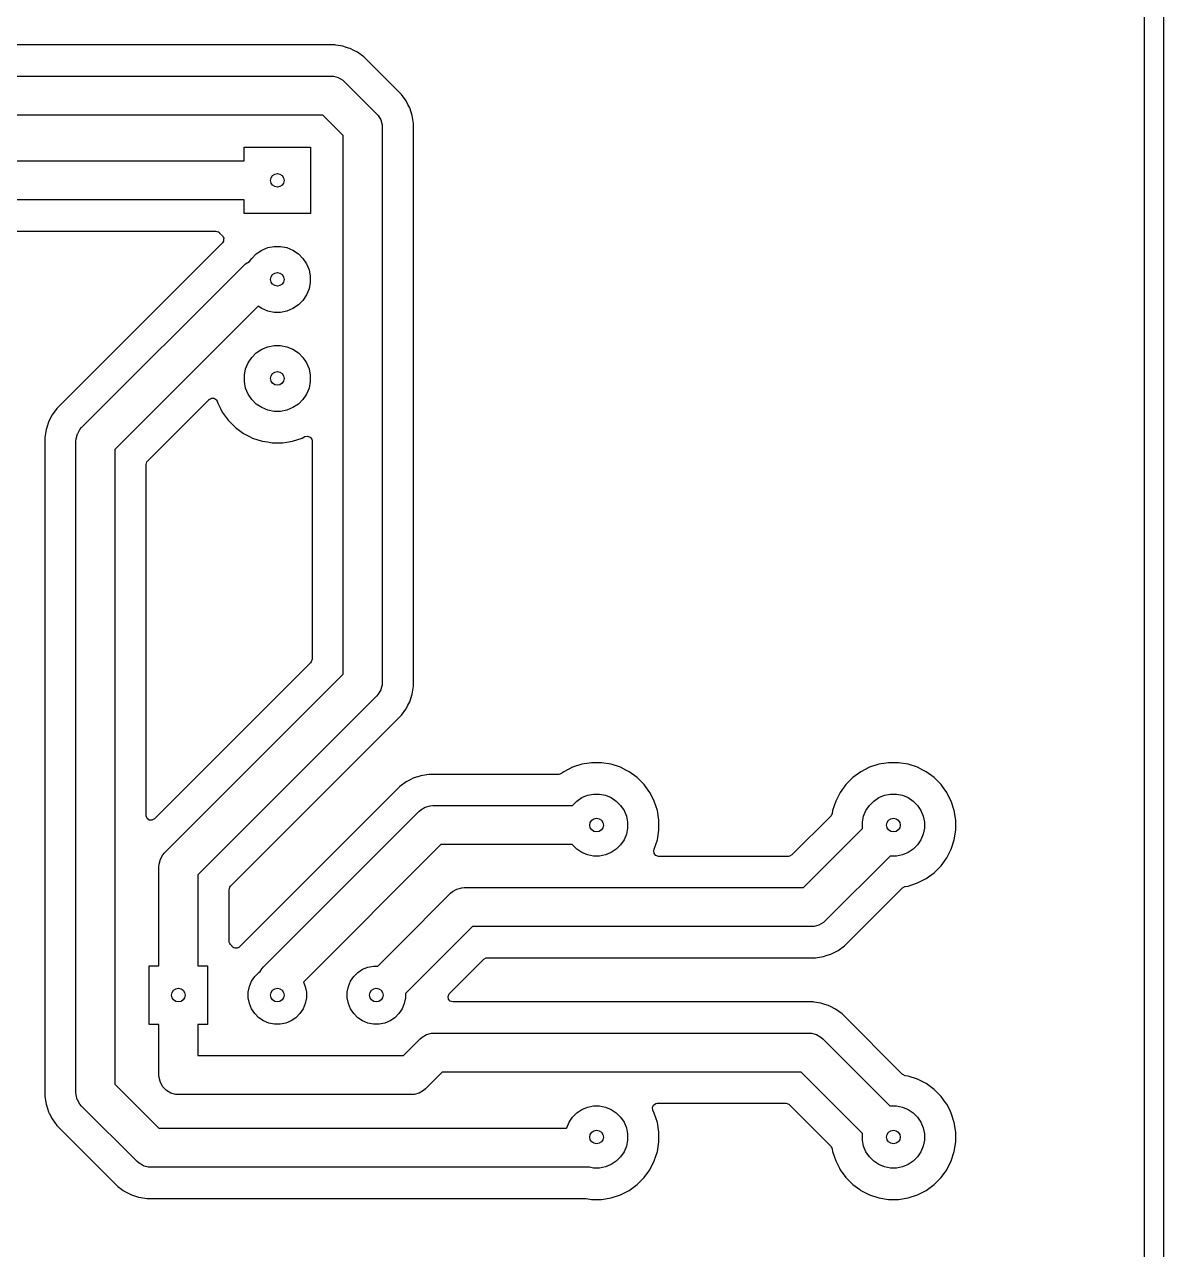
# Model space of a CAD drawing. Extents: x 20 to 124, y -124 to -20.
# Drawn here: x 94.77 to 124, y -72.29 to -40.87 of the extents above; entities that cross this region are included whole.
import ezdxf

# ---------------------------------------------------------------- set-up
doc = ezdxf.new("R2010")
doc.units = 0
doc.layers.add('BLACK', color=7, linetype='CONTINUOUS')
doc.layers.add('WHITE', color=7, linetype='CONTINUOUS')

msp = doc.modelspace()

# ---------------------------------------------------------------- linework, layer by layer
at = {"layer": 'BLACK', "linetype": 'CONTINUOUS'}
for p, q in [((123.4995, -20.6245), (123.4995, -123.3755)), ((102.736352, -41.39), (50.668551, -41.39)), ((102.763995, -41.394378), (102.736352, -41.39)), ((102.938535, -41.422022), (102.763995, -41.394378)), ((103.012003, -41.445894), (102.938535, -41.422022)), ((103.035876, -41.453651), (103.012003, -41.445894)), ((103.086515, -41.470104), (103.035876, -41.453651)), ((103.133223, -41.485281), (103.086515, -41.470104)), ((103.224412, -41.531745), (103.133223, -41.485281)), ((103.224414, -41.531746), (103.224412, -41.531745)), ((103.315611, -41.578213), (103.224414, -41.531746)), ((103.481219, -41.698534), (103.315611, -41.578213)), ((104.443566, -42.660881), (103.481219, -41.698534)), ((50.5662, -42.1905), (102.634, -42.1905)), ((102.634, -42.1905), (102.699248, -42.194777)), ((102.699248, -42.194777), (102.699263, -42.194777)), ((102.699263, -42.194777), (102.825342, -42.22856)), ((102.825342, -42.22856), (102.938381, -42.293823)), ((102.938381, -42.293823), (102.938396, -42.293838)), ((102.938396, -42.293838), (102.987553, -42.336947)), ((102.987553, -42.336947), (103.805153, -43.154547)), ((104.563887, -42.826489), (104.443566, -42.660881)), ((104.610352, -42.917684), (104.563887, -42.826489)), ((104.610353, -42.917685), (104.610352, -42.917684)), ((104.656818, -43.008876), (104.610353, -42.917685)), ((104.656818, -43.008878), (104.656818, -43.008876)), ((104.65682, -43.008881), (104.656818, -43.008878)), ((104.720077, -43.203566), (104.65682, -43.008881)), ((102.426894, -43.1905), (50.773306, -43.1905)), ((102.9516, -43.715206), (102.426894, -43.1905)), ((103.805153, -43.154547), (103.848261, -43.203703)), ((103.848261, -43.203703), (103.848277, -43.203719)), ((103.848277, -43.203719), (103.91354, -43.316758)), ((103.91354, -43.316758), (103.947323, -43.442837)), ((104.7521, -43.405748), (104.720077, -43.203566)), ((103.947323, -43.442837), (103.947323, -43.442852)), ((103.947323, -43.442852), (103.9516, -43.5081)), ((103.9516, -43.5081), (103.9516, -57.74)), ((104.7521, -57.842352), (104.7521, -43.405748)), ((102.9516, -57.532893), (102.9516, -43.715206)), ((100.4112, -44.365), (100.4112, -44.015)), ((100.4112, -44.015), (102.1112, -44.015)), ((102.1112, -44.015), (102.1112, -45.715)), ((86.3141, -44.365), (100.4112, -44.365)), ((100.4112, -45.365), (86.521207, -45.365)), ((100.4112, -45.715), (100.4112, -45.365)), ((102.1112, -45.715), (100.4112, -45.715)), ((86.904146, -46.1655), (99.68039, -46.1655)), ((99.68039, -46.1655), (99.710543, -46.174354)), ((99.710543, -46.174354), (99.741163, -46.181414)), ((99.741163, -46.181414), (99.744629, -46.184363)), ((99.744629, -46.184363), (99.747429, -46.185185)), ((99.747429, -46.185185), (99.769152, -46.202913)), ((99.852838, -46.464077), (99.759134, -46.557781)), ((99.769152, -46.202913), (99.778188, -46.212176)), ((99.778188, -46.212176), (99.781384, -46.217262)), ((99.781384, -46.217262), (99.8534, -46.289278)), ((99.878482, -46.424173), (99.852838, -46.464077)), ((99.8534, -46.289278), (99.853918, -46.289809)), ((99.853918, -46.289809), (99.869944, -46.320045)), ((99.869944, -46.320045), (99.886322, -46.350038)), ((99.880791, -46.421168), (99.878482, -46.424173)), ((99.880847, -46.420492), (99.880791, -46.421168)), ((99.881338, -46.41973), (99.880847, -46.420492)), ((99.883777, -46.385613), (99.881338, -46.41973)), ((99.88664, -46.351543), (99.883777, -46.385613)), ((99.886322, -46.350038), (99.886264, -46.350835)), ((99.886264, -46.350835), (99.88664, -46.351543)), ((99.759134, -46.557781), (95.601936, -50.714978)), ((100.604141, -46.865766), (100.721966, -46.747941)), ((100.721966, -46.747941), (100.860513, -46.655367)), ((100.860513, -46.655367), (101.014458, -46.591601)), ((101.014458, -46.591601), (101.177885, -46.559093)), ((101.177885, -46.559093), (101.344515, -46.559093)), ((101.344515, -46.559093), (101.507942, -46.591601)), ((101.507942, -46.591601), (101.661887, -46.655367)), ((101.661887, -46.655367), (101.800434, -46.747941)), ((101.800434, -46.747941), (101.918259, -46.865766)), ((96.240347, -51.208647), (100.397547, -47.051446)), ((100.397547, -47.051446), (100.446711, -47.00833)), ((100.446711, -47.00833), (100.446719, -47.008323)), ((100.446719, -47.008323), (100.547933, -46.949887)), ((100.547933, -46.949887), (100.604141, -46.865766)), ((101.918259, -46.865766), (102.010833, -47.004313)), ((102.010833, -47.004313), (102.074599, -47.158258)), ((102.074599, -47.158258), (102.107107, -47.321685)), ((102.107107, -47.321685), (102.107107, -47.488315)), ((102.074599, -47.651742), (102.010833, -47.805687)), ((102.107107, -47.488315), (102.074599, -47.651742)), ((101.800434, -48.062059), (101.661887, -48.154633)), ((101.918259, -47.944234), (101.800434, -48.062059)), ((102.010833, -47.805687), (101.918259, -47.944234)), ((100.769432, -48.093774), (97.0939, -51.769306)), ((100.860513, -48.154633), (100.769432, -48.093774)), ((101.014458, -48.218399), (100.860513, -48.154633)), ((101.177885, -48.250907), (101.014458, -48.218399)), ((101.344515, -48.250907), (101.177885, -48.250907)), ((101.507942, -48.218399), (101.344515, -48.250907)), ((101.661887, -48.154633), (101.507942, -48.218399)), ((100.604141, -49.405766), (100.721966, -49.287941)), ((100.721966, -49.287941), (100.860513, -49.195367)), ((100.860513, -49.195367), (101.014458, -49.131601)), ((101.014458, -49.131601), (101.177885, -49.099093)), ((101.177885, -49.099093), (101.344515, -49.099093)), ((101.344515, -49.099093), (101.507942, -49.131601)), ((101.507942, -49.131601), (101.661887, -49.195367)), ((101.661887, -49.195367), (101.800434, -49.287941)), ((101.800434, -49.287941), (101.918259, -49.405766)), ((100.447801, -49.698258), (100.511567, -49.544313)), ((100.511567, -49.544313), (100.604141, -49.405766)), ((101.918259, -49.405766), (102.010833, -49.544313)), ((102.010833, -49.544313), (102.074599, -49.698258)), ((100.415293, -49.861685), (100.447801, -49.698258)), ((100.415293, -50.028315), (100.415293, -49.861685)), ((102.074599, -49.698258), (102.107107, -49.861685)), ((102.107107, -49.861685), (102.107107, -50.028315)), ((100.447801, -50.191742), (100.415293, -50.028315)), ((100.511567, -50.345687), (100.447801, -50.191742)), ((102.074599, -50.191742), (102.010833, -50.345687)), ((102.107107, -50.028315), (102.074599, -50.191742)), ((97.930714, -52.064569), (99.511312, -50.48397)), ((99.511312, -50.48397), (99.513723, -50.482653)), ((99.513723, -50.482653), (99.515144, -50.480299)), ((99.515144, -50.480299), (99.544212, -50.466005)), ((99.544212, -50.466005), (99.572633, -50.450487)), ((99.572633, -50.450487), (99.575374, -50.450683)), ((99.575374, -50.450683), (99.577844, -50.449469)), ((99.577844, -50.449469), (99.610023, -50.45316)), ((99.610023, -50.45316), (99.642325, -50.455471)), ((99.642325, -50.455471), (99.644527, -50.457119)), ((99.644527, -50.457119), (99.647259, -50.457433)), ((99.647259, -50.457433), (99.672333, -50.477935)), ((99.672333, -50.477935), (99.698258, -50.497343)), ((99.698258, -50.497343), (99.699869, -50.500451)), ((99.699869, -50.500451), (99.701348, -50.50166)), ((99.701348, -50.50166), (99.716921, -50.533333)), ((99.716921, -50.533333), (99.73162, -50.578572)), ((99.73162, -50.578572), (99.801124, -50.714978)), ((100.604141, -50.484234), (100.511567, -50.345687)), ((100.721966, -50.602059), (100.604141, -50.484234)), ((101.918259, -50.484234), (101.800434, -50.602059)), ((102.010833, -50.345687), (101.918259, -50.484234)), ((95.481614, -50.880587), (95.452888, -50.936966)), ((95.481616, -50.880584), (95.481614, -50.880587)), ((95.601936, -50.714978), (95.481616, -50.880584)), ((99.801124, -50.714978), (99.849566, -50.810051)), ((99.849566, -50.810051), (100.002269, -51.020229)), ((100.860513, -50.694633), (100.721966, -50.602059)), ((101.014458, -50.758399), (100.860513, -50.694633)), ((101.177885, -50.790907), (101.014458, -50.758399)), ((101.344515, -50.790907), (101.177885, -50.790907)), ((101.507942, -50.758399), (101.344515, -50.790907)), ((101.661887, -50.694633), (101.507942, -50.758399)), ((101.800434, -50.602059), (101.661887, -50.694633)), ((95.342883, -51.20393), (95.325422, -51.257668)), ((95.387172, -51.067619), (95.342883, -51.203929)), ((95.342883, -51.203929), (95.342883, -51.20393)), ((95.388232, -51.063859), (95.387172, -51.067619)), ((95.452888, -50.936966), (95.388232, -51.063859)), ((96.197238, -51.257803), (96.240347, -51.208647)), ((100.002269, -51.020229), (100.185971, -51.203931)), ((100.185971, -51.203931), (100.396149, -51.356634)), ((95.325422, -51.257669), (95.2934, -51.459848)), ((95.2934, -51.459848), (95.2934, -68.361751)), ((95.325422, -51.257668), (95.325422, -51.257669)), ((96.0939, -51.5622), (96.098177, -51.496952)), ((96.098177, -51.496937), (96.13196, -51.370858)), ((96.098177, -51.496952), (96.098177, -51.496937)), ((96.13196, -51.370858), (96.140172, -51.356634)), ((96.140172, -51.356634), (96.197223, -51.257819)), ((96.197223, -51.257819), (96.197238, -51.257803)), ((100.396149, -51.356634), (100.526285, -51.422942)), ((100.526285, -51.422942), (100.627623, -51.474577)), ((100.627623, -51.474577), (100.627625, -51.474577)), ((100.627625, -51.474577), (100.627628, -51.474579)), ((100.627628, -51.474579), (100.874707, -51.55486)), ((101.647693, -51.55486), (101.894772, -51.474579)), ((101.894772, -51.474579), (101.970805, -51.435837)), ((101.970805, -51.435837), (102.039474, -51.422942)), ((102.039474, -51.422942), (102.104214, -51.449218)), ((102.104214, -51.449218), (102.144472, -51.506324)), ((102.144472, -51.506324), (102.1511, -51.546323)), ((96.0939, -68.2594), (96.0939, -51.5622)), ((97.0939, -51.769306), (97.0939, -68.052293)), ((100.874707, -51.55486), (101.006906, -51.575797)), ((101.006906, -51.575797), (101.131298, -51.5955)), ((101.131298, -51.5955), (101.131303, -51.5955)), ((101.131303, -51.5955), (101.391102, -51.5955)), ((101.391102, -51.5955), (101.504498, -51.577539)), ((101.504498, -51.577539), (101.647693, -51.55486)), ((102.1511, -51.546323), (102.1511, -57.149953)), ((97.8944, -52.152245), (97.914085, -52.085206)), ((97.8944, -61.158653), (97.8944, -52.152245)), ((97.914085, -52.085206), (97.930714, -52.064569)), ((102.1511, -57.149953), (102.131415, -57.216992)), ((102.114781, -57.237634), (98.106081, -61.246334)), ((102.131415, -57.216992), (102.114781, -57.237634)), ((98.367647, -62.116847), (102.9516, -57.532893)), ((103.947323, -57.805263), (103.91615, -57.921601)), ((103.9516, -57.74), (103.947323, -57.805247)), ((103.947323, -57.805247), (103.947323, -57.805263)), ((103.805154, -58.093553), (99.2212, -62.677506)), ((103.848261, -58.044396), (103.805154, -58.093553)), ((103.848277, -58.044381), (103.848261, -58.044396)), ((103.91354, -57.931342), (103.848277, -58.044381)), ((103.91615, -57.921601), (103.91354, -57.931342)), ((104.65682, -58.239219), (104.720077, -58.044534)), ((104.720077, -58.044534), (104.7521, -57.842352)), ((104.443566, -58.587219), (104.557453, -58.430466)), ((104.557453, -58.430466), (104.563887, -58.421611)), ((104.563887, -58.421611), (104.610353, -58.330414)), ((104.610353, -58.330414), (104.65682, -58.239219)), ((100.058014, -62.972769), (104.29175, -58.739032)), ((104.29175, -58.739032), (104.291757, -58.739027)), ((104.291757, -58.739027), (104.298817, -58.731967)), ((104.298817, -58.731967), (104.298819, -58.731966)), ((104.298819, -58.731966), (104.443566, -58.587219)), ((108.836816, -59.92176), (108.612354, -60.03613)), ((109.076414, -59.84391), (108.836816, -59.92176)), ((109.200826, -59.824205), (109.076414, -59.84391)), ((109.325238, -59.8045), (109.200826, -59.824205)), ((109.577162, -59.8045), (109.325238, -59.8045)), ((109.825985, -59.84391), (109.577162, -59.8045)), ((110.065583, -59.92176), (109.825985, -59.84391)), ((110.207225, -59.993931), (110.065583, -59.92176)), ((110.290045, -60.03613), (110.207225, -59.993931)), ((116.456816, -59.92176), (116.232351, -60.036132)), ((116.696414, -59.84391), (116.456816, -59.92176)), ((116.820826, -59.824205), (116.696414, -59.84391)), ((116.945238, -59.8045), (116.820826, -59.824205)), ((117.197162, -59.8045), (116.945238, -59.8045)), ((117.445985, -59.84391), (117.197162, -59.8045)), ((117.685583, -59.92176), (117.445985, -59.84391)), ((117.827225, -59.993931), (117.685583, -59.92176)), ((117.910045, -60.03613), (117.827225, -59.993931)), ((104.568184, -60.292716), (104.402578, -60.413036)), ((104.568187, -60.292714), (104.568184, -60.292716)), ((104.683303, -60.23406), (104.568187, -60.292714)), ((104.750576, -60.199781), (104.683303, -60.23406)), ((104.825622, -60.175397), (104.750576, -60.199781)), ((104.864661, -60.162713), (104.825622, -60.175397)), ((104.945267, -60.136522), (104.864661, -60.162712)), ((104.864661, -60.162712), (104.864661, -60.162713)), ((104.945268, -60.136522), (104.945267, -60.136522)), ((105.100579, -60.111923), (104.945268, -60.136522)), ((105.147448, -60.1045), (105.100579, -60.111923)), ((105.352151, -60.1045), (105.147448, -60.1045)), ((108.477962, -60.1045), (105.352151, -60.1045)), ((108.485042, -60.104298), (108.477962, -60.1045)), ((108.550846, -60.080818), (108.485042, -60.104298)), ((108.574001, -60.063995), (108.550846, -60.080818)), ((108.612354, -60.03613), (108.574001, -60.063995)), ((110.290047, -60.036131), (110.290045, -60.03613)), ((110.290048, -60.036132), (110.290047, -60.036131)), ((110.493849, -60.184201), (110.290048, -60.036132)), ((110.493854, -60.184205), (110.493849, -60.184201)), ((110.671994, -60.362345), (110.493854, -60.184205)), ((116.028545, -60.184205), (115.850405, -60.362345)), ((116.02855, -60.184201), (116.028545, -60.184205)), ((116.232351, -60.036132), (116.02855, -60.184201)), ((117.910047, -60.036131), (117.910045, -60.03613)), ((117.910048, -60.036132), (117.910047, -60.036131)), ((118.113849, -60.184201), (117.910048, -60.036132)), ((118.113854, -60.184205), (118.113849, -60.184201)), ((118.291994, -60.362345), (118.113854, -60.184205)), ((104.402578, -60.413036), (100.288689, -64.526925)), ((109.074083, -60.699463), (109.218972, -60.639448)), ((109.218972, -60.639448), (109.372786, -60.608852)), ((109.372786, -60.608852), (109.529614, -60.608852)), ((109.529614, -60.608852), (109.683428, -60.639448)), ((109.683428, -60.639448), (109.828317, -60.699463)), ((110.671998, -60.36235), (110.671994, -60.362345)), ((110.708823, -60.413036), (110.671998, -60.36235)), ((110.82007, -60.566155), (110.708823, -60.413036)), ((110.858423, -60.641428), (110.82007, -60.566155)), ((110.934439, -60.790616), (110.858423, -60.641428)), ((115.702332, -60.566151), (115.58796, -60.790618)), ((115.850401, -60.36235), (115.702332, -60.566151)), ((115.850405, -60.362345), (115.850401, -60.36235)), ((116.694083, -60.699463), (116.838972, -60.639448)), ((116.838972, -60.639448), (116.992786, -60.608852)), ((116.992786, -60.608852), (117.149614, -60.608852)), ((117.149614, -60.608852), (117.303428, -60.639448)), ((117.303428, -60.639448), (117.448317, -60.699463)), ((118.291998, -60.36235), (118.291994, -60.362345)), ((118.328823, -60.413036), (118.291998, -60.36235)), ((118.44007, -60.566155), (118.328823, -60.413036)), ((118.478423, -60.641428), (118.44007, -60.566155)), ((118.554439, -60.790616), (118.478423, -60.641428)), ((104.945419, -61.008323), (105.058458, -60.94306)), ((105.058458, -60.94306), (105.184537, -60.909277)), ((105.184537, -60.909277), (105.184552, -60.909277)), ((105.184552, -60.909277), (105.2498, -60.905)), ((105.2498, -60.905), (108.827771, -60.905)), ((108.827771, -60.905), (108.832792, -60.897485)), ((108.832792, -60.897485), (108.943685, -60.786592)), ((108.943685, -60.786592), (109.074083, -60.699463)), ((109.828317, -60.699463), (109.958715, -60.786592)), ((109.958715, -60.786592), (110.069608, -60.897485)), ((110.069608, -60.897485), (110.156737, -61.027883)), ((110.934439, -60.790618), (110.934439, -60.790616)), ((110.934441, -60.790621), (110.934439, -60.790618)), ((111.01229, -61.030215), (110.934441, -60.790621)), ((115.58796, -60.790618), (115.510109, -61.030217)), ((116.365663, -61.027883), (116.452792, -60.897485)), ((116.452792, -60.897485), (116.563685, -60.786592)), ((116.563685, -60.786592), (116.694083, -60.699463)), ((117.448317, -60.699463), (117.578715, -60.786592)), ((117.578715, -60.786592), (117.689608, -60.897485)), ((117.689608, -60.897485), (117.776737, -61.027883)), ((118.554439, -60.790618), (118.554439, -60.790616)), ((118.554441, -60.790621), (118.554439, -60.790618)), ((118.63229, -61.030215), (118.554441, -60.790621)), ((97.894716, -61.167499), (97.8944, -61.158653)), ((97.919133, -61.232963), (97.894716, -61.167499)), ((97.975066, -61.274835), (97.919133, -61.232963)), ((98.044758, -61.279819), (97.975066, -61.274835)), ((98.106081, -61.246334), (98.044758, -61.279819)), ((100.907647, -65.040047), (104.896246, -61.051447)), ((104.896246, -61.051447), (104.94541, -61.008331)), ((104.94541, -61.008331), (104.945419, -61.008323)), ((110.156737, -61.027883), (110.216752, -61.172772)), ((110.216752, -61.172772), (110.247348, -61.326586)), ((111.0517, -61.279038), (111.01229, -61.030215)), ((115.463423, -61.17359), (114.466334, -62.170681)), ((115.468285, -61.168443), (115.463423, -61.17359)), ((115.498215, -61.105309), (115.468285, -61.168443)), ((115.510109, -61.030217), (115.498215, -61.105309)), ((116.275052, -61.326586), (116.305648, -61.172772)), ((116.305648, -61.172772), (116.365663, -61.027883)), ((117.776737, -61.027883), (117.836752, -61.172772)), ((117.836752, -61.172772), (117.867348, -61.326586)), ((118.6717, -61.279038), (118.63229, -61.030215)), ((110.247348, -61.483414), (110.216752, -61.637228)), ((110.247348, -61.326586), (110.247348, -61.483414)), ((111.01229, -61.779785), (111.0517, -61.530962)), ((111.0517, -61.530962), (111.0517, -61.279038)), ((114.761594, -63.0075), (116.276815, -61.492278)), ((116.275052, -61.483414), (116.275052, -61.326586)), ((116.276815, -61.492278), (116.275052, -61.483414)), ((117.867348, -61.483414), (117.836752, -61.637228)), ((117.867348, -61.326586), (117.867348, -61.483414)), ((118.63229, -61.779785), (118.6717, -61.530962)), ((118.6717, -61.530962), (118.6717, -61.279038)), ((110.156737, -61.782117), (110.069608, -61.912515)), ((110.216752, -61.637228), (110.156737, -61.782117)), ((110.934441, -62.019379), (111.01229, -61.779785)), ((117.776737, -61.782117), (117.689608, -61.912515)), ((117.836752, -61.637228), (117.776737, -61.782117)), ((118.554441, -62.019379), (118.63229, -61.779785)), ((98.25926, -62.279058), (98.324523, -62.166019)), ((98.324523, -62.166019), (98.324538, -62.166003)), ((98.324538, -62.166003), (98.367647, -62.116847)), ((105.456907, -61.905), (101.930787, -65.431118)), ((108.827771, -61.905), (105.456907, -61.905)), ((108.832792, -61.912515), (108.827771, -61.905)), ((108.943685, -62.023408), (108.832792, -61.912515)), ((109.074083, -62.110537), (108.943685, -62.023408)), ((109.218972, -62.170552), (109.074083, -62.110537)), ((109.372786, -62.201148), (109.218972, -62.170552)), ((109.529614, -62.201148), (109.372786, -62.201148)), ((109.683428, -62.170552), (109.529614, -62.201148)), ((109.828317, -62.110537), (109.683428, -62.170552)), ((109.958715, -62.023408), (109.828317, -62.110537)), ((110.069608, -61.912515), (109.958715, -62.023408)), ((110.918455, -62.065353), (110.93071, -62.026702)), ((110.928399, -62.134511), (110.918455, -62.065353)), ((110.974154, -62.187315), (110.928399, -62.134511)), ((110.93071, -62.026702), (110.934438, -62.019385)), ((110.934438, -62.019385), (110.934439, -62.019383)), ((110.934439, -62.019383), (110.934441, -62.019379)), ((111.041193, -62.207), (110.974154, -62.187315)), ((114.378653, -62.207), (111.041193, -62.207)), ((114.405011, -62.204166), (114.378653, -62.207)), ((114.466334, -62.170681), (114.405011, -62.204166)), ((116.983921, -62.199384), (115.322253, -63.861053)), ((116.992786, -62.201148), (116.983921, -62.199384)), ((117.149614, -62.201148), (116.992786, -62.201148)), ((117.303428, -62.170552), (117.149614, -62.201148)), ((117.448317, -62.110537), (117.303428, -62.170552)), ((117.578715, -62.023408), (117.448317, -62.110537)), ((117.689608, -61.912515), (117.578715, -62.023408)), ((118.44007, -62.243845), (118.554441, -62.019379)), ((98.2212, -62.4704), (98.225477, -62.405152)), ((98.2212, -65.015), (98.2212, -62.4704)), ((98.225477, -62.405137), (98.25926, -62.279058)), ((98.225477, -62.405152), (98.225477, -62.405137)), ((118.113856, -62.625793), (118.291993, -62.447656)), ((118.291993, -62.447656), (118.44007, -62.243845)), ((99.2212, -62.677506), (99.2212, -65.015)), ((117.685579, -62.888241), (117.910045, -62.77387)), ((117.910045, -62.77387), (118.113856, -62.625793)), ((100.0217, -63.060445), (100.041385, -62.993406)), ((100.0217, -64.38206), (100.0217, -63.060445)), ((100.041385, -62.993406), (100.058014, -62.972769)), ((104.350647, -64.508447), (105.705147, -63.153947)), ((105.705147, -63.153947), (105.75431, -63.110831)), ((105.75431, -63.110831), (105.754319, -63.110823)), ((105.754319, -63.110823), (105.867358, -63.04556)), ((105.867358, -63.04556), (105.993437, -63.011777)), ((105.993437, -63.011777), (105.993452, -63.011777)), ((105.993452, -63.011777), (106.0587, -63.0075)), ((106.0587, -63.0075), (114.761594, -63.0075)), ((115.815919, -64.499466), (117.30261, -63.012773)), ((117.30261, -63.012773), (117.363931, -62.97929)), ((117.363931, -62.97929), (117.370845, -62.97799)), ((117.370845, -62.97799), (117.445985, -62.96609)), ((117.445985, -62.96609), (117.685579, -62.888241)), ((106.265806, -64.0075), (105.057753, -65.215553)), ((114.9687, -64.0075), (106.265806, -64.0075)), ((115.033948, -64.003223), (114.9687, -64.0075)), ((115.033963, -64.003223), (115.033948, -64.003223)), ((115.160042, -63.96944), (115.033963, -64.003223)), ((115.273081, -63.904177), (115.160042, -63.96944)), ((115.273096, -63.904161), (115.273081, -63.904177)), ((115.322253, -63.861053), (115.273096, -63.904161)), ((100.024203, -64.405345), (100.0217, -64.38206)), ((100.024111, -64.406394), (100.024203, -64.405345)), ((100.024369, -64.406886), (100.024111, -64.406394)), ((100.024534, -64.408418), (100.024369, -64.406886)), ((100.040793, -64.438194), (100.024534, -64.408418)), ((100.056569, -64.468267), (100.040793, -64.438194)), ((100.057276, -64.468998), (100.056569, -64.468267)), ((100.101016, -64.512738), (100.057276, -64.468998)), ((100.103676, -64.516972), (100.101016, -64.512738)), ((100.111877, -64.525451), (100.103676, -64.516972)), ((100.122966, -64.532709), (100.111877, -64.525451)), ((100.139775, -64.54707), (100.122966, -64.532709)), ((100.147783, -64.548952), (100.139775, -64.54707)), ((100.157674, -64.555426), (100.147783, -64.548952)), ((100.183039, -64.55724), (100.157674, -64.555426)), ((100.20779, -64.563058), (100.183039, -64.55724)), ((100.2173, -64.55969), (100.20779, -64.563058)), ((100.227366, -64.56041), (100.2173, -64.55969)), ((100.249684, -64.548223), (100.227366, -64.56041)), ((100.273653, -64.539736), (100.249684, -64.548223)), ((100.279833, -64.53176), (100.273653, -64.539736)), ((100.288689, -64.526925), (100.279833, -64.53176)), ((103.840483, -65.018611), (104.350647, -64.508447)), ((115.370576, -64.744348), (115.467919, -64.71272)), ((115.467919, -64.71272), (115.585689, -64.652713)), ((115.585689, -64.652713), (115.650311, -64.619787)), ((115.650311, -64.619787), (115.815919, -64.499466)), ((97.9712, -66.515), (97.9712, -65.015)), ((97.9712, -65.015), (98.2212, -65.015)), ((99.2212, -65.015), (99.4712, -65.015)), ((99.4712, -65.015), (99.4712, -66.515)), ((100.864538, -65.089203), (100.907647, -65.040047)), ((103.583486, -65.047295), (103.727687, -65.018611)), ((103.727687, -65.018611), (103.840483, -65.018611)), ((105.677866, -65.727519), (106.561066, -64.844319)), ((106.561066, -64.844319), (106.622389, -64.810834)), ((106.622389, -64.810834), (106.648747, -64.808)), ((106.648747, -64.808), (115.071051, -64.808)), ((115.071051, -64.808), (115.071052, -64.808)), ((115.071052, -64.808), (115.273235, -64.775977)), ((115.273235, -64.775977), (115.370576, -64.744348)), ((100.599759, -65.411452), (100.681442, -65.289205)), ((100.681442, -65.289205), (100.785405, -65.185242)), ((100.785405, -65.185242), (100.823956, -65.159482)), ((100.823956, -65.159482), (100.864523, -65.089219)), ((100.864523, -65.089219), (100.864538, -65.089203)), ((103.139759, -65.411452), (103.221442, -65.289205)), ((103.221442, -65.289205), (103.325405, -65.185242)), ((103.325405, -65.185242), (103.447652, -65.103559)), ((103.447652, -65.103559), (103.583486, -65.047295)), ((105.057753, -65.215553), (104.547589, -65.725717)), ((100.514811, -65.691487), (100.543495, -65.547286)), ((100.543495, -65.547286), (100.599759, -65.411452)), ((101.930787, -65.431118), (101.978905, -65.547286)), ((101.978905, -65.547286), (102.007589, -65.691487)), ((103.054811, -65.691487), (103.083495, -65.547286)), ((103.083495, -65.547286), (103.139759, -65.411452)), ((100.514811, -65.838513), (100.514811, -65.691487)), ((100.543495, -65.982714), (100.514811, -65.838513)), ((100.599759, -66.118548), (100.543495, -65.982714)), ((101.978905, -65.982714), (101.922641, -66.118548)), ((102.007589, -65.838513), (101.978905, -65.982714)), ((102.007589, -65.691487), (102.007589, -65.838513)), ((103.054811, -65.838513), (103.054811, -65.691487)), ((103.083495, -65.982714), (103.054811, -65.838513)), ((103.139759, -66.118548), (103.083495, -65.982714)), ((104.518905, -65.982714), (104.462641, -66.118548)), ((104.547589, -65.838513), (104.518905, -65.982714)), ((104.547589, -65.725717), (104.547589, -65.838513)), ((105.642809, -65.797553), (105.671834, -65.733997)), ((105.652753, -65.866711), (105.642809, -65.797553)), ((105.698508, -65.919515), (105.652753, -65.866711)), ((105.671834, -65.733997), (105.677866, -65.727519)), ((105.765547, -65.9392), (105.698508, -65.919515)), ((115.008251, -65.9392), (105.765547, -65.9392)), ((115.008252, -65.9392), (115.008251, -65.9392)), ((115.035895, -65.943578), (115.008252, -65.9392)), ((115.210435, -65.971222), (115.035895, -65.943578)), ((115.283903, -65.995094), (115.210435, -65.971222)), ((100.681442, -66.240795), (100.599759, -66.118548)), ((100.785405, -66.344758), (100.681442, -66.240795)), ((101.840958, -66.240795), (101.736995, -66.344758)), ((101.922641, -66.118548), (101.840958, -66.240795)), ((103.221442, -66.240795), (103.139759, -66.118548)), ((103.325405, -66.344758), (103.221442, -66.240795)), ((104.380958, -66.240795), (104.276995, -66.344758)), ((104.462641, -66.118548), (104.380958, -66.240795)), ((115.307776, -66.002851), (115.283903, -65.995094)), ((115.405119, -66.03448), (115.307776, -66.002851)), ((115.415708, -66.039875), (115.405119, -66.03448)), ((115.436493, -66.050465), (115.415708, -66.039875)), ((115.436493, -66.050466), (115.436493, -66.050465)), ((115.587511, -66.127413), (115.436493, -66.050466)), ((115.753119, -66.247734), (115.587511, -66.127413)), ((115.75312, -66.247735), (115.753119, -66.247734)), ((115.753121, -66.247736), (115.75312, -66.247735)), ((117.302607, -67.797223), (115.753121, -66.247736)), ((98.2212, -66.515), (97.9712, -66.515)), ((98.2212, -67.8167), (98.2212, -66.515)), ((99.4712, -66.515), (99.2212, -66.515)), ((99.2212, -66.515), (99.2212, -67.3167)), ((100.907652, -66.426441), (100.785405, -66.344758)), ((101.043486, -66.482705), (100.907652, -66.426441)), ((101.187687, -66.511389), (101.043486, -66.482705)), ((101.334713, -66.511389), (101.187687, -66.511389)), ((101.478914, -66.482705), (101.334713, -66.511389)), ((101.614748, -66.426441), (101.478914, -66.482705)), ((101.736995, -66.344758), (101.614748, -66.426441)), ((103.447652, -66.426441), (103.325405, -66.344758)), ((103.583486, -66.482705), (103.447652, -66.426441)), ((103.727687, -66.511389), (103.583486, -66.482705)), ((103.874713, -66.511389), (103.727687, -66.511389)), ((104.018914, -66.482705), (103.874713, -66.511389)), ((104.154748, -66.426441), (104.018914, -66.482705)), ((104.276995, -66.344758), (104.154748, -66.426441)), ((104.499494, -67.3167), (104.930046, -66.886147)), ((104.930046, -66.886147), (104.97921, -66.843031)), ((104.97921, -66.843031), (104.979219, -66.843023)), ((104.979219, -66.843023), (105.092258, -66.77776)), ((105.092258, -66.77776), (105.218337, -66.743977)), ((105.218337, -66.743977), (105.218352, -66.743977)), ((105.218352, -66.743977), (105.2836, -66.7397)), ((105.2836, -66.7397), (114.9059, -66.7397)), ((114.9059, -66.7397), (114.971148, -66.743977)), ((114.971148, -66.743977), (114.971163, -66.743977)), ((114.971163, -66.743977), (115.097242, -66.77776)), ((115.097242, -66.77776), (115.210281, -66.843023)), ((115.210281, -66.843023), (115.210296, -66.843038)), ((115.210296, -66.843038), (115.259453, -66.886147)), ((115.259453, -66.886147), (116.983921, -68.610615)), ((99.2212, -67.3167), (104.499494, -67.3167)), ((98.225478, -67.881963), (98.2212, -67.8167)), ((105.490707, -67.7397), (105.060153, -68.170253)), ((114.698794, -67.7397), (105.490707, -67.7397)), ((116.276815, -69.317721), (114.698794, -67.7397)), ((117.307754, -67.802085), (117.302607, -67.797223)), ((117.370889, -67.832015), (117.307754, -67.802085)), ((117.445983, -67.843909), (117.370889, -67.832015)), ((117.445985, -67.84391), (117.445983, -67.843909)), ((117.685579, -67.921759), (117.445985, -67.84391)), ((97.0939, -68.052293), (98.223207, -69.1816)), ((98.25926, -68.008042), (98.225478, -67.881963)), ((98.324523, -68.121081), (98.25926, -68.008042)), ((98.416819, -68.213377), (98.324523, -68.121081)), ((105.060153, -68.170253), (105.010996, -68.213361)), ((117.910045, -68.03613), (117.685579, -67.921759)), ((117.910047, -68.036131), (117.910045, -68.03613)), ((117.910048, -68.036132), (117.910047, -68.036131)), ((118.113849, -68.184201), (117.910048, -68.036132)), ((118.113854, -68.184205), (118.113849, -68.184201)), ((118.291994, -68.362345), (118.113854, -68.184205)), ((95.2934, -68.361751), (95.325422, -68.563932)), ((96.098177, -68.324647), (96.0939, -68.2594)), ((96.098177, -68.324663), (96.098177, -68.324647)), ((96.128916, -68.43938), (96.098177, -68.324663)), ((96.13196, -68.450742), (96.128916, -68.43938)), ((96.197223, -68.563781), (96.13196, -68.450742)), ((98.529858, -68.27864), (98.416819, -68.213377)), ((98.655937, -68.312422), (98.529858, -68.27864)), ((98.7212, -68.3167), (98.655937, -68.312422)), ((104.7066, -68.3167), (98.7212, -68.3167)), ((104.771848, -68.312423), (104.7066, -68.3167)), ((104.771863, -68.312423), (104.771848, -68.312423)), ((104.897942, -68.27864), (104.771863, -68.312423)), ((105.010981, -68.213377), (104.897942, -68.27864)), ((105.010996, -68.213361), (105.010981, -68.213377)), ((118.291998, -68.36235), (118.291994, -68.362345)), ((118.398186, -68.508506), (118.291998, -68.36235)), ((95.325422, -68.563932), (95.325423, -68.563935)), ((95.325423, -68.563935), (95.334044, -68.590466)), ((95.334044, -68.590466), (95.38868, -68.758619)), ((95.38868, -68.758619), (95.397435, -68.775801)), ((95.397435, -68.775801), (95.401266, -68.783321)), ((95.401266, -68.783321), (95.401267, -68.783322)), ((95.401267, -68.783322), (95.404986, -68.790621)), ((95.404986, -68.790621), (95.481613, -68.941011)), ((96.197238, -68.563796), (96.197223, -68.563781)), ((96.240347, -68.612953), (96.197238, -68.563796)), ((97.662547, -70.035154), (96.240347, -68.612953)), ((108.832792, -68.897485), (108.943685, -68.786592)), ((108.943685, -68.786592), (109.074083, -68.699463)), ((109.074083, -68.699463), (109.218972, -68.639448)), ((109.218972, -68.639448), (109.372786, -68.608852)), ((109.372786, -68.608852), (109.529614, -68.608852)), ((109.529614, -68.608852), (109.683428, -68.639448)), ((109.683428, -68.639448), (109.828317, -68.699463)), ((109.828317, -68.699463), (109.958715, -68.786592)), ((109.958715, -68.786592), (110.069608, -68.897485)), ((110.885814, -68.651826), (110.91209, -68.587085)), ((110.89871, -68.720495), (110.885814, -68.651826)), ((110.934439, -68.790616), (110.89871, -68.720495)), ((110.91209, -68.587085), (110.969197, -68.546828)), ((110.934439, -68.790618), (110.934439, -68.790616)), ((110.934441, -68.790621), (110.934439, -68.790618)), ((111.01229, -69.030215), (110.934441, -68.790621)), ((110.969197, -68.546828), (111.009195, -68.5402)), ((111.009195, -68.5402), (114.315853, -68.5402)), ((114.315853, -68.5402), (114.382892, -68.559885)), ((114.382892, -68.559885), (114.403534, -68.576519)), ((114.403534, -68.576519), (115.463423, -69.636407)), ((116.983921, -68.610615), (116.992786, -68.608852)), ((116.992786, -68.608852), (117.149614, -68.608852)), ((117.149614, -68.608852), (117.303428, -68.639448)), ((117.303428, -68.639448), (117.448317, -68.699463)), ((117.448317, -68.699463), (117.578715, -68.786592)), ((117.578715, -68.786592), (117.689608, -68.897485)), ((118.44007, -68.566155), (118.398186, -68.508506)), ((118.512947, -68.709184), (118.44007, -68.566155)), ((118.554439, -68.790616), (118.512947, -68.709184)), ((118.554439, -68.790618), (118.554439, -68.790616)), ((118.554441, -68.790621), (118.554439, -68.790618)), ((118.63229, -69.030215), (118.554441, -68.790621)), ((95.481613, -68.941011), (95.601934, -69.106619)), ((95.601934, -69.106619), (95.601935, -69.10662)), ((95.601935, -69.10662), (95.601936, -69.106621)), ((95.601936, -69.106621), (97.021008, -70.525692)), ((108.685648, -69.172772), (108.745663, -69.027883)), ((108.745663, -69.027883), (108.832792, -68.897485)), ((110.069608, -68.897485), (110.156737, -69.027883)), ((110.156737, -69.027883), (110.216752, -69.172772)), ((111.0517, -69.279038), (111.01229, -69.030215)), ((117.689608, -68.897485), (117.776737, -69.027883)), ((117.776737, -69.027883), (117.836752, -69.172772)), ((118.6717, -69.279038), (118.63229, -69.030215)), ((98.223207, -69.1816), (108.683892, -69.1816)), ((108.683892, -69.1816), (108.685648, -69.172772)), ((110.216752, -69.172772), (110.247348, -69.326586)), ((110.247348, -69.326586), (110.247348, -69.483414)), ((111.0517, -69.530962), (111.0517, -69.279038)), ((116.275052, -69.326586), (116.276815, -69.317721)), ((116.275052, -69.483414), (116.275052, -69.326586)), ((117.836752, -69.172772), (117.867348, -69.326586)), ((117.867348, -69.326586), (117.867348, -69.483414)), ((118.6717, -69.530962), (118.6717, -69.279038)), ((110.216752, -69.637228), (110.156737, -69.782117)), ((110.247348, -69.483414), (110.216752, -69.637228)), ((111.01229, -69.779785), (111.0517, -69.530962)), ((115.463423, -69.636407), (115.496908, -69.69773)), ((115.496908, -69.69773), (115.498215, -69.704689)), ((115.498215, -69.704689), (115.510109, -69.779782)), ((116.305648, -69.637228), (116.275052, -69.483414)), ((116.365663, -69.782117), (116.305648, -69.637228)), ((117.836752, -69.637228), (117.776737, -69.782117)), ((117.867348, -69.483414), (117.836752, -69.637228)), ((118.63229, -69.779785), (118.6717, -69.530962)), ((97.711711, -70.078269), (97.662547, -70.035154)), ((109.958715, -70.023408), (109.828317, -70.110537)), ((110.069608, -69.912515), (109.958715, -70.023408)), ((110.156737, -69.782117), (110.069608, -69.912515)), ((110.82007, -70.243845), (110.934441, -70.019379)), ((110.934441, -70.019379), (111.01229, -69.779785)), ((115.510109, -69.779782), (115.51011, -69.779785)), ((115.51011, -69.779785), (115.587959, -70.019379)), ((115.587959, -70.019379), (115.684236, -70.208334)), ((116.452792, -69.912515), (116.365663, -69.782117)), ((116.563685, -70.023408), (116.452792, -69.912515)), ((116.694083, -70.110537), (116.563685, -70.023408)), ((117.578715, -70.023408), (117.448317, -70.110537)), ((117.689608, -69.912515), (117.578715, -70.023408)), ((117.776737, -69.782117), (117.689608, -69.912515)), ((118.44007, -70.243845), (118.554441, -70.019379)), ((118.554441, -70.019379), (118.63229, -69.779785)), ((97.711719, -70.078277), (97.711711, -70.078269)), ((97.824758, -70.14354), (97.711719, -70.078277)), ((97.845632, -70.149133), (97.824758, -70.14354)), ((97.950837, -70.177323), (97.845632, -70.149133)), ((97.950852, -70.177323), (97.950837, -70.177323)), ((98.0161, -70.1816), (97.950852, -70.177323)), ((109.274513, -70.1816), (98.0161, -70.1816)), ((109.372786, -70.201148), (109.274513, -70.1816)), ((109.529614, -70.201148), (109.372786, -70.201148)), ((109.683428, -70.170552), (109.529614, -70.201148)), ((109.828317, -70.110537), (109.683428, -70.170552)), ((110.671993, -70.447656), (110.82007, -70.243845)), ((115.684236, -70.208334), (115.702332, -70.243848)), ((115.702332, -70.243848), (115.850401, -70.447649)), ((116.838972, -70.170552), (116.694083, -70.110537)), ((116.992786, -70.201148), (116.838972, -70.170552)), ((117.149614, -70.201148), (116.992786, -70.201148)), ((117.303428, -70.170552), (117.149614, -70.201148)), ((117.448317, -70.110537), (117.303428, -70.170552)), ((118.291993, -70.447656), (118.44007, -70.243845)), ((97.021008, -70.525692), (97.021022, -70.525707)), ((97.021022, -70.525707), (97.024133, -70.528818)), ((97.024133, -70.528818), (97.024134, -70.528819)), ((97.024134, -70.528819), (97.168881, -70.673566)), ((97.168881, -70.673566), (97.168884, -70.673568)), ((97.168884, -70.673568), (97.168887, -70.673571)), ((97.168887, -70.673571), (97.265645, -70.743868)), ((110.290045, -70.77387), (110.493856, -70.625793)), ((110.493856, -70.625793), (110.671993, -70.447656)), ((115.850401, -70.447649), (115.850405, -70.447654)), ((115.850405, -70.447654), (116.028545, -70.625794)), ((116.028545, -70.625794), (116.02855, -70.625798)), ((116.02855, -70.625798), (116.204165, -70.753389)), ((117.910045, -70.77387), (118.113856, -70.625793)), ((118.113856, -70.625793), (118.291993, -70.447656)), ((97.265645, -70.743868), (97.306939, -70.77387)), ((97.306939, -70.77387), (97.320714, -70.783878)), ((97.320714, -70.783878), (97.334488, -70.793886)), ((97.334488, -70.793886), (97.516881, -70.886821)), ((97.516881, -70.886821), (97.516884, -70.886822)), ((97.516884, -70.886822), (97.698468, -70.945821)), ((97.698468, -70.945821), (97.711566, -70.950077)), ((97.711566, -70.950077), (97.913749, -70.982101)), ((97.913749, -70.982101), (97.91375, -70.982101)), ((97.91375, -70.982101), (98.123563, -70.982101)), ((98.123563, -70.982101), (98.123587, -70.9821)), ((98.123587, -70.9821), (109.16774, -70.9821)), ((109.16774, -70.9821), (109.187138, -70.983627)), ((109.187138, -70.983627), (109.325238, -71.0055)), ((109.325238, -71.0055), (109.325239, -71.0055)), ((109.325239, -71.0055), (109.577161, -71.0055)), ((109.577161, -71.0055), (109.577162, -71.0055)), ((109.577162, -71.0055), (109.825985, -70.96609)), ((109.825985, -70.96609), (110.065579, -70.888241)), ((110.065579, -70.888241), (110.290045, -70.77387)), ((116.204165, -70.753389), (116.232355, -70.77387)), ((116.232355, -70.77387), (116.355403, -70.836566)), ((116.355403, -70.836566), (116.456816, -70.888239)), ((116.456816, -70.888239), (116.456818, -70.888239)), ((116.456818, -70.888239), (116.456821, -70.888241)), ((116.456821, -70.888241), (116.696415, -70.96609)), ((116.696415, -70.96609), (116.945238, -71.0055)), ((116.945238, -71.0055), (116.945239, -71.0055)), ((116.945239, -71.0055), (117.197161, -71.0055)), ((117.197161, -71.0055), (117.197162, -71.0055)), ((117.197162, -71.0055), (117.445985, -70.96609)), ((117.445985, -70.96609), (117.685579, -70.888241)), ((117.685579, -70.888241), (117.910045, -70.77387))]:
    msp.add_line(p, q, dxfattribs=at)
at = {"layer": 'BLACK'}
for centre in [(101.2612, -44.865), (101.2612, -47.405), (101.2612, -49.945), (109.4512, -61.405), (117.0712, -61.405), (98.7212, -65.765), (101.2612, -65.765), (103.8012, -65.765), (109.4512, -69.405), (117.0712, -69.405)]:
    msp.add_circle(centre, 0.175, dxfattribs=at)
at = {"layer": 'WHITE', "linetype": 'CONTINUOUS'}
msp.add_line((124, -20), (124, -124), dxfattribs=at)
at = {"layer": 'WHITE'}
for centre in [(101.2612, -44.865), (101.2612, -47.405), (101.2612, -49.945), (109.4512, -61.405), (117.0712, -61.405), (98.7212, -65.765), (101.2612, -65.765), (103.8012, -65.765), (109.4512, -69.405), (117.0712, -69.405)]:
    msp.add_circle(centre, 0.175, dxfattribs=at)

doc.saveas('drawing.dxf')
